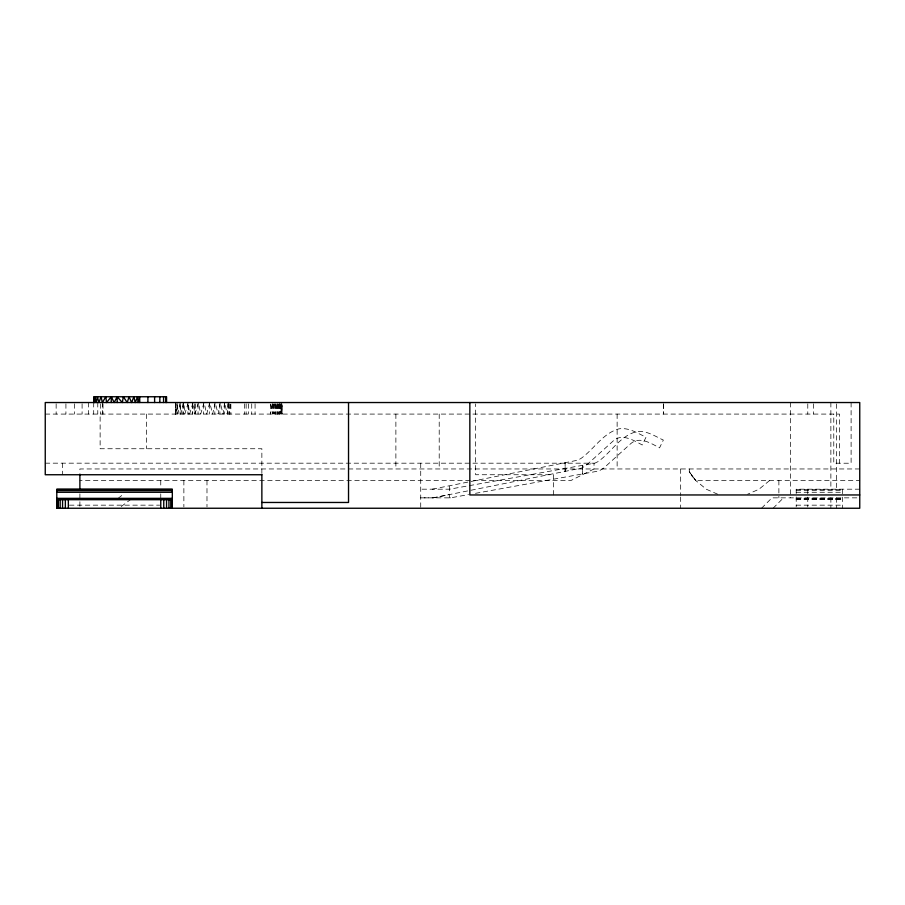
<?xml version="1.0" encoding="UTF-8"?>
<svg xmlns="http://www.w3.org/2000/svg" width="905" height="905" viewBox="0 0 905 905"><rect width="100%" height="100%" fill="white"/><g stroke="black" fill="none" stroke-linecap="round" stroke-linejoin="round"><path stroke-width="0.68" stroke-dasharray="4.53 3.39" d="M663.354 403.811L663.342 414.083L663.354 402.533M175.875 402.533L175.287 414.083L175.389 403.811M273.061 403.811L272.665 414.083L270.697 403.811M279.736 403.811L279.238 414.083L278.095 403.811M277.869 403.811L277.235 414.083L275.844 403.811M275.572 403.811L274.837 414.083L273.299 403.811M280.641 403.811L279.803 414.083L279.306 403.811M228.23 402.533L227.189 414.083L224.904 403.811M279.102 403.811L277.948 414.083L277.315 403.811M224.621 402.533L223.083 414.083L220.549 403.811M277.054 403.811L275.663 414.083L274.928 403.811M175.921 414.083L175.921 403.811L175.955 414.083L177.561 402.533M274.645 403.811L273.118 414.083L272.722 403.811M220.232 402.533L218.15 414.083L215.526 403.811M272.428 403.811L270.459 414.083L270.459 403.811M180.265 402.533L177.844 414.083L177.595 403.811M215.198 402.533L212.607 414.083L210.051 403.811M183.885 402.533L180.853 414.083L180.333 403.811M209.734 402.533L206.691 414.083L204.36 403.811M188.206 402.533L184.835 414.083L183.987 403.811M204.066 402.533L200.695 414.083L198.693 403.811M193.104 402.533L189.586 414.083L188.364 403.811L188.364 414.083M198.444 402.533L194.914 414.083L193.297 403.811M761.546 508.248L771.942 497.852L859.75 497.852M773.096 508.248L783.492 497.852M769.601 480.521L758.944 489.266L747.587 494.243M118.125 498.35L123.634 494.006M131.202 499.085L120.761 506.845M432.273 489.186L577.662 460.215L580.806 458.575C593.884 449.434 602.9 433.099 618.997 428.846C628.873 427.284 637.493 433.212 646.012 437.194L642.211 444.977C633.613 440.271 621.316 432.613 612.606 441.504L586.383 465.227L581.757 468.043L433.043 497.863L420.723 497.852L450.486 497.852L468.541 494.594M433.043 497.852L449.604 494.56M475.487 493.338L599.076 470.939L603.68 468.145L630.536 443.823C639.416 435.712 651.068 443.416 659.541 447.873L663.342 440.079C654.96 436.21 646.589 430.339 636.894 431.662C620.23 435.35 611.282 452.568 597.9 461.697L594.992 463.1L449.604 489.186L420.723 489.186M450.486 497.829L449.604 497.852L449.604 485.725M45.25 414.083L839.546 414.083L839.546 463.224M45.25 463.168L594.019 463.19L594.019 468.96L570.919 480.521L79.889 480.521M859.75 468.96L79.889 468.96L79.889 473.01M689.293 468.96L689.293 471.833L695.73 480.521L859.75 480.521M859.75 489.186L796.208 489.186L796.208 506.845M796.208 489.537L842.419 489.537M796.208 490.589L842.419 490.589M796.208 492.275L842.419 492.275M796.208 498.35L842.419 498.35M796.208 498.406L842.419 498.406M796.208 499.017L842.419 499.017M796.208 499.436L842.419 499.436M796.208 499.583L842.419 499.583M69.47 505.16L159.642 505.16M796.208 505.16L842.419 505.16M717.744 494.243L706.375 489.266L695.73 480.521L691.228 474.876L693.377 477.783M689.293 471.833L695.73 480.521M228.343 403.811L229.259 414.083L230.877 402.533L230.877 414.083M279.905 403.811L280.742 414.083L281.082 403.811L281.681 414.083L281.772 403.811L282.009 414.083L282.009 403.811L281.783 414.083L281.693 403.811L281.116 414.083L280.788 403.811M851.107 402.533L851.107 463.224L833.777 463.213L833.777 414.083M842.419 489.186L842.419 508.248M836.639 403.924L836.639 489.186M836.639 497.852L836.639 508.248M830.869 402.533L830.869 489.186M830.869 497.852L830.869 508.248M813.55 403.811L813.55 414.083M807.78 403.811L807.78 414.083M807.758 489.186L807.758 507.004M790.45 402.533L790.427 497.852M778.877 480.521L778.877 497.852M680.673 468.96L680.673 495.623M680.673 497.026L680.673 508.248M617.131 414.083L617.131 468.96M553.6 494.956L553.6 474.74L475.611 474.74L475.611 403.924M439.208 414.083L439.208 468.96M420.723 463.19L420.723 508.248M395.881 414.083L395.881 468.96M261.862 473.451L261.862 448.744L100.127 448.744L100.127 414.083M255.074 403.811L255.074 414.083M251.726 403.811L251.726 414.083M248.649 403.811L248.649 414.083M246.137 403.811L246.137 414.083M244.395 403.811L244.395 414.083M229.587 403.811L229.587 414.083M227.992 403.811L227.992 414.083M224.327 403.811L224.327 414.083M219.881 403.811L219.881 414.083M214.824 403.811L214.824 414.083M209.327 403.811L209.327 414.083M206.985 480.521L206.985 506.857M203.659 403.811L203.659 414.083M198.059 403.811L198.059 414.083M195.446 403.811L195.446 414.083M194.654 403.811L194.654 414.083M192.742 403.811L192.742 414.083M192.301 403.811L192.301 414.083M187.889 403.811L187.889 414.083M183.873 480.521L183.873 506.857M183.658 403.811L183.658 414.083M182.867 403.811L182.867 414.083M180.118 403.811L180.118 414.083M177.527 403.811L177.527 414.083M175.808 402.533L175.321 414.083M160.762 480.521L160.762 487.184M160.762 493.847L160.762 497.852M146.339 414.083L146.339 448.744M103.012 403.811L103.012 414.083M102.435 402.533L102.435 414.083M100.681 403.811L100.681 414.083M97.774 402.533L97.774 414.083M93.701 402.533L93.701 414.083M88.475 402.533L88.475 414.083M82.095 403.811L82.095 414.083M79.889 493.847L79.889 497.852M79.889 501.743L79.889 506.947M74.583 403.811L74.583 414.083M65.918 403.811L65.918 414.083M62.581 463.19L62.581 474.74M56.144 403.811L56.144 414.083M582.469 465.351L582.458 474.152L582.469 465.351M565.139 471.55L565.127 462.715L565.139 471.55"/><path stroke-width="1.36" d="M111.202 402.533L111.315 396.752L106.507 402.533L105.851 396.752L102.322 402.533L101.111 396.752L98.826 402.533L97.435 396.752L96.224 402.533L95.036 396.752L94.64 402.533L94.075 396.752L166.565 396.752L166.565 402.533M94.629 396.752L94.097 402.533L94.075 396.752M139.721 402.533L139.721 396.752L138.024 402.533L137.549 396.752L135.264 402.533L133.906 396.752L131.61 402.533L129.042 396.752L127.22 402.533L123.329 396.752L122.322 402.533L117.175 396.752L114.154 402.533L111.315 396.752M261.862 474.74L45.25 474.74L45.25 402.533L859.75 402.533L859.75 508.248L56.789 508.248L56.789 489.186L172.323 489.186L172.323 508.248M56.789 489.537L172.323 489.537M56.789 490.589L172.323 490.589M56.789 492.275L172.323 492.275M859.75 494.956L469.842 494.956L469.842 402.533M56.789 498.35L172.323 498.35M56.789 499.017L172.323 499.017M56.789 499.436L172.323 499.436M56.789 499.583L172.323 499.583M261.862 502.467L348.527 502.467L348.527 402.533M261.862 474.571L261.862 508.248M171.927 499.583L171.927 508.248M170.774 499.583L170.774 508.248M168.941 499.583L168.941 508.248M166.543 499.583L166.543 508.248M165.807 396.752L165.807 402.533M163.76 499.583L163.76 508.248M163.567 396.752L163.567 402.533M160.762 499.583L160.762 508.248M159.834 396.752L159.834 402.533M154.608 396.752L154.608 402.533M147.9 396.752L147.9 402.533M117.175 396.752L117.175 402.533M79.889 474.096L79.889 489.854M68.339 499.583L68.339 508.248M65.352 499.583L65.352 508.248M62.558 499.583L62.558 508.248M60.171 499.583L60.171 508.248M58.339 499.583L58.339 508.248M57.173 499.583L57.173 508.248"/></g></svg>
